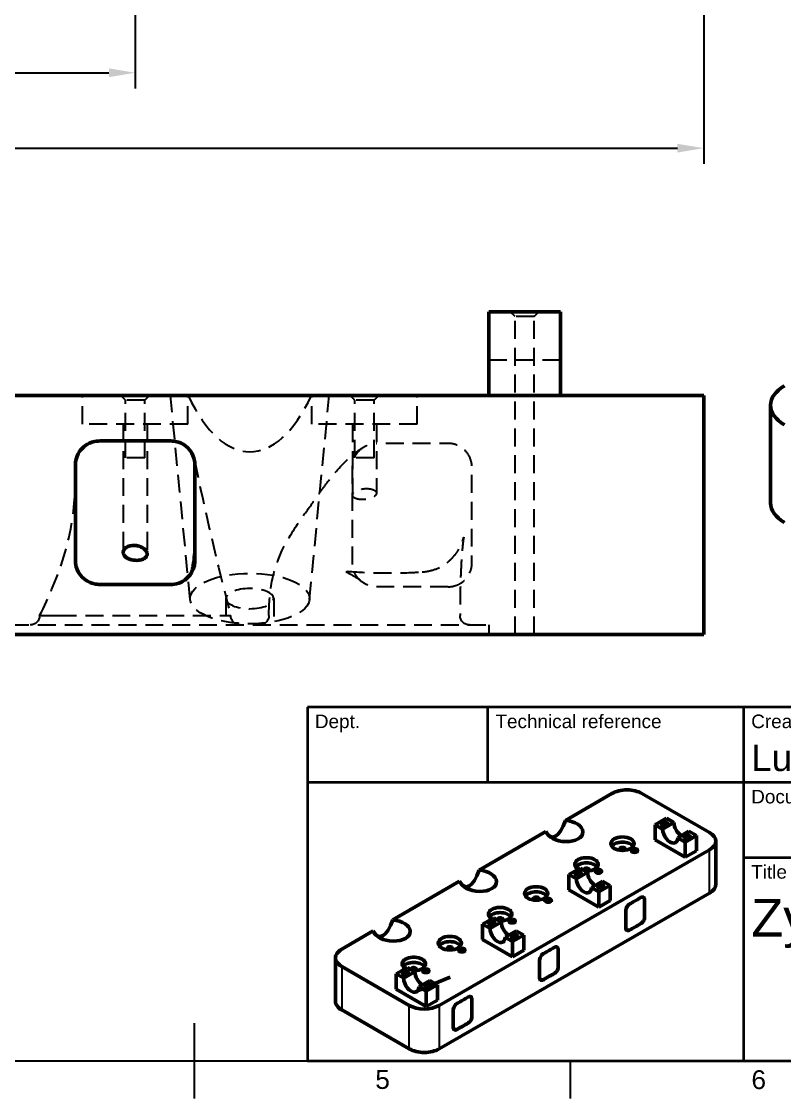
# Model space of a CAD drawing. Header units: millimetres. Extents: x 0 to 420, y 0 to 297.
# Drawn here: x 192 to 293.4, y 5 to 148.1 of the extents above; entities that cross this region are included whole.
import ezdxf
from ezdxf.enums import TextEntityAlignment as Align

# ---------------------------------------------------------------- set-up
doc = ezdxf.new("R2010")
doc.units = ezdxf.units.MM
doc.header["$LTSCALE"] = 0.75
doc.linetypes.add('HIDDEN2', pattern=[4.7625, 3.175, -1.5875])
for name, color, linetype, lineweight in [('BORDER', 7, 'Continuous', 25), ('FD_Dimensions', 7, 'Continuous', 25), ('Hidden', 7, 'HIDDEN2', 25), ('TITLEBLOCK', 7, 'Continuous', 35), ('Visible', 7, 'Continuous', 50), ('Visible Narrow', 7, 'Continuous', 25)]:
    doc.layers.add(name, color=color, linetype=linetype, lineweight=lineweight)
doc.styles.add('FusionTitle', font='Arial.ttf')
doc.styles.get("Standard").update_dxf_attribs({"font": 'Arial.ttf'})
doc.dimstyles.new('Dim-ISO-25', dxfattribs={"dimtxt": 3.5, "dimasz": 3.5, "dimexe": 2.1, "dimexo": 2.1, "dimgap": 1.4, "dimtad": 1, "dimdsep": 46, "dimtxsty": 'Standard', "dimcen": 0, "dimazin": 2, "dimtp": 0.1, "dimtm": 0.1, "dimtfac": 0.714286, "dimtmove": 0, "dimatfit": 3, "dimfxl": 1, "dimarcsym": 0})

# ---------------------------------------------------------------- blocks, each defined once
blk = doc.blocks.new('ISO_A3_SHEET')
at = {"layer": 'BORDER'}
for p, q in [((215, 5), (215, 15)), ((20, 10), (410, 10)), ((265, 5), (265, 10))]:
    blk.add_line(p, q, dxfattribs=at)
at = {"layer": 'BORDER', "style": 'FusionTitle'}
for s, p in [('5', (240, 7.5)), ('6', (290, 7.5))]:
    blk.add_text(s, height=2.5, dxfattribs=at).set_placement(p, align=Align.MIDDLE)
blk = doc.blocks.new('ISO_TITLEBLOCK')
at = {"layer": 'TITLEBLOCK'}
for p, q in [((0, 47), (-180, 47)), ((-180, 47), (-180, 0)), ((-156, 37), (-156, 47)), ((-122, 0), (-122, 47)), ((-61, 0), (-61, 47)), ((0, 0), (0, 47)), ((-180, 37), (0, 37)), ((-122, 27), (0, 27)), ((-61, 10), (0, 10)), ((-51, 0), (-51, 10)), ((-15, 0), (-15, 10)), ((-180, 0), (0, 0))]:
    blk.add_line(p, q, dxfattribs=at)
at = {"layer": 'TITLEBLOCK', "style": 'FusionTitle'}
for s, p in [('Dept.', (-179, 46)), ('Technical reference', (-155, 46)), ('Created by', (-121, 46)), ('Approved by', (-60, 46)), ('Document type', (-121, 36)), ('Document status', (-60, 36)), ('Title', (-121, 26)), ('DWG No.', (-60, 26)), ('Rev.', (-60, 9)), ('Date of issue', (-50, 9)), ('Sheet', (-14, 9))]:
    blk.add_text(s, height=1.8, dxfattribs=at).set_placement(p, align=Align.TOP_LEFT)
for tag, height, p in [('DEPT', 3.5, (-179, 42)), ('TECHNICAL_REFERENCE', 3.5, (-155, 42)), ('CREATED_BY', 3.5, (-121, 42)), ('APPROVED_BY', 3.5, (-60, 42)), ('DOCUMENT_TYPE', 3.5, (-121, 32)), ('DOCUMENT_STATUS', 3.5, (-60, 32)), ('TITLE_1', 5, (-121, 21.5)), ('TITLE_2', 5, (-121, 14)), ('TITLE_3', 5, (-121, 6.5)), ('DATE_OF_ISSUE', 3.5, (-50, 5))]:
    blk.add_attdef(tag, text='', height=height, dxfattribs=at).set_placement(p, align=Align.TOP_LEFT)
for tag, p in [('CREATED_DATE', (-62, 42)), ('APPROVED_DATE', (-0.99, 42))]:
    blk.add_attdef(tag, text='', height=3.5, dxfattribs=at).set_placement(p, align=Align.TOP_RIGHT)
for tag, height, p in [('DRAWING_NUMBER', 5, (-30.5, 19.75)), ('REV', 3.5, (-56, 4.85)), ('SHEET', 3.5, (-7.5, 4.85))]:
    blk.add_attdef(tag, text='', height=height, dxfattribs=at).set_placement(p, align=Align.TOP_CENTER)
blk = doc.blocks.new('*D42')
at = {"layer": 'Defpoints', "color": 0, "transparency": 16777216}
for p in [(28.680697, 236.7911), (282.680697, 236.7911), (282.680697, 131.252208)]:
    blk.add_point(p, dxfattribs=at)
at = {"layer": 'FD_Dimensions', "color": 0, "lineweight": -2, "transparency": 16777216}
for p, q in [((28.680697, 234.6911), (28.680697, 129.152208)), ((282.680697, 234.6911), (282.680697, 129.152208)), ((32.180697, 131.252208), (279.180697, 131.252208))]:
    blk.add_line(p, q, dxfattribs=at)
at = {"layer": 'FD_Dimensions', "color": 0, "transparency": 16777216}
for points in [[(32.180697, 131.835542), (32.180697, 130.668875), (28.680697, 131.252208)], [(279.180697, 131.835542), (279.180697, 130.668875), (282.680697, 131.252208)]]:
    blk.add_solid(points, dxfattribs=at)
at = {"layer": 'FD_Dimensions', "color": 0, "transparency": 16777216, "insert": (155.680697, 134.439214), "char_height": 3.5, "attachment_point": 5}
blk.add_mtext('508mm', dxfattribs=at)
blk = doc.blocks.new('*D51')
at = {"layer": 'Defpoints', "color": 0, "transparency": 16777216}
for p in [(207.115697, 208.2161), (28.680697, 179.6411), (207.115697, 141.269009)]:
    blk.add_point(p, dxfattribs=at)
at = {"layer": 'FD_Dimensions', "color": 0, "lineweight": -2, "transparency": 16777216}
for p, q in [((207.115697, 206.1161), (207.115697, 139.169009)), ((28.680697, 177.5411), (28.680697, 139.169009)), ((32.180697, 141.269009), (203.615697, 141.269009))]:
    blk.add_line(p, q, dxfattribs=at)
at = {"layer": 'FD_Dimensions', "color": 0, "transparency": 16777216}
for points in [[(32.180697, 141.852343), (32.180697, 140.685676), (28.680697, 141.269009)], [(203.615697, 141.852343), (203.615697, 140.685676), (207.115697, 141.269009)]]:
    blk.add_solid(points, dxfattribs=at)
at = {"layer": 'FD_Dimensions', "color": 0, "transparency": 16777216, "insert": (117.898197, 144.457209), "char_height": 3.5, "attachment_point": 5}
blk.add_mtext('356.87mm', dxfattribs=at)

msp = doc.modelspace()

# ---------------------------------------------------------------- linework, layer by layer
at = {"layer": 'Hidden'}
for p, q in [((257.6043, 108.8678), (256.9757, 109.4965)), ((260.157, 108.8678), (257.6043, 108.8678)), ((257.6043, 66.6315), (257.6043, 108.8678)), ((260.157, 108.8678), (260.7857, 109.4965)), ((260.157, 66.6315), (260.157, 108.8678)), ((254.1307, 103.1465), (263.6307, 103.1465)), ((200.1157, 94.5715), (200.1157, 98.3815)), ((205.8393, 97.7528), (205.2107, 98.3815)), ((208.392, 97.7528), (205.8393, 97.7528)), ((205.8393, 90.1265), (205.8393, 97.7528)), ((208.392, 97.7528), (209.0207, 98.3815)), ((208.392, 90.1265), (208.392, 97.7528)), ((214.4248, 71.2748), (211.8059, 98.3815)), ((214.1157, 94.5715), (214.1157, 98.3815)), ((230.2866, 71.2748), (232.9055, 98.3815)), ((230.5957, 94.5715), (230.5957, 98.3815)), ((236.3193, 97.7528), (235.6907, 98.3815)), ((238.872, 97.7528), (236.3193, 97.7528)), ((236.3193, 90.1265), (236.3193, 97.7528)), ((238.872, 97.7528), (239.5007, 98.3815)), ((238.872, 90.1265), (238.872, 97.7528)), ((244.5957, 94.5715), (244.5957, 98.3815)), ((214.1157, 94.5715), (200.1157, 94.5715)), ((205.5282, 94.5715), (205.5282, 77.5462)), ((208.7032, 94.5715), (208.7032, 77.3301)), ((244.5957, 94.5715), (230.5957, 94.5715)), ((236.0082, 94.5715), (236.0082, 85.1497)), ((239.1832, 94.5715), (239.1832, 85.4119)), ((208.392, 90.1265), (205.8393, 90.1265)), ((238.872, 90.1265), (236.3193, 90.1265)), ((219.1807, 71.4117), (219.1807, 67.9015)), ((225.5307, 71.4117), (225.5307, 67.9015)), ((194.6114, 69.1715), (194.4157, 69.1715)), ((194.6114, 69.1715), (196.9406, 69.1715)), ((196.9406, 69.1715), (219.6079, 69.1715)), ((219.6079, 69.1715), (219.8157, 69.1715)), ((224.8957, 69.1715), (224.8957, 69.1715)), ((190.6057, 67.9015), (254.1057, 67.9015)), ((254.1057, 67.9015), (254.1057, 66.6315))]:
    msp.add_line(p, q, dxfattribs=at)
msp.add_arc((621.0889, 173.91), 414.7175, 191.695986, 194.628697, dxfattribs=at)
at = {"layer": 'Hidden', "extrusion": (0, 0, -1)}
for centre, start, end in [((-193.1457, 69.1715), 180, 270), ((-221.0857, 69.1715), 270, 0), ((-223.6257, 69.1715), 180, 270), ((-251.5657, 69.1715), 270, 0)]:
    msp.add_arc(centre, 1.27, start, end, dxfattribs=at)
at = {"layer": 'Hidden'}
for centre, major_axis, ratio, start_param, end_param in [((222.3557, 120.7333), (0, 29.8194), 0.41511327, 2.41821558, 3.86496972), ((222.3557, 71.4117), (-7.9375, 0), 0.42261826, 3.14159265, 9.42477796)]:
    msp.add_ellipse(centre, major_axis=major_axis, ratio=ratio, start_param=start_param, end_param=end_param, dxfattribs=at)
at = {"layer": 'Hidden', "extrusion": (0, 0, -1)}
msp.add_ellipse((222.3557, 71.4117), major_axis=(-3.175, 0), ratio=0.42261826, dxfattribs=at)
at = {"layer": 'Hidden'}
for points, knots in [([(224.8955, 69.1715), (224.8955, 70.7969), (225.0362, 72.4512), (225.6452, 75.3133), (226.0791, 76.5798), (227.3098, 79.2095), (228.17, 80.5474), (229.6843, 82.7257), (230.3444, 83.6217), (231.3044, 84.9647), (231.609, 85.4039), (232.0799, 86.0625), (232.2995, 86.3622), (233.1428, 87.4835), (233.6986, 88.1536), (235.2775, 89.9024), (236.1537, 90.6379), (237.0411, 91.2707), (237.2379, 91.3981), (237.5644, 91.5945), (237.6469, 91.6399), (237.7742, 91.703)], [0, 0, 0, 0, 0.97523678, 0.97523678, 1.83841052, 1.83841052, 2.90677463, 2.90677463, 3.72627815, 3.72627815, 4.20598246, 4.20598246, 4.67127649, 4.67127649, 6.07000924, 6.07000924, 8.95915288, 8.95915288, 9.92362988, 9.92362988, 10.8911629, 10.8911629, 10.8911629, 10.8911629]), ([(248.7057, 72.9815), (248.5124, 72.9815), (248.319, 72.9815), (247.9334, 72.9815), (247.7412, 72.9815), (247.1671, 72.9815), (246.7852, 72.9815), (245.6457, 72.9815), (244.8882, 72.9815), (242.6086, 72.9815), (241.0867, 72.9815), (239.0144, 72.9815), (238.69, 72.9644), (237.6752, 73.3193), (237.3228, 73.56), (236.703, 74.1103), (236.4749, 74.4654), (236.1185, 75.1865), (236.0392, 75.5953), (236.0057, 76.0375), (236.0057, 76.1269), (236.0057, 79.5981), (236.0057, 82.3889), (236.0057, 85.8796), (236.0057, 86.5795), (236.0057, 89.0765), (235.9829, 89.2009), (236.252, 90.182), (236.4749, 90.5504), (236.9841, 91.2017), (237.3245, 91.4539), (237.8587, 91.7565), (238.1139, 91.8598), (238.6423, 91.9968), (238.9119, 92.0315), (239.1807, 92.0315)], [0.000001, 0.000001, 0.000001, 0.000001, 0.11600286, 0.11600286, 0.23135373, 0.23135373, 0.46048254, 0.46048254, 0.91501697, 0.91501697, 1.82820282, 1.82820282, 2.1583532, 2.1583532, 2.42744924, 2.42744924, 2.81876389, 2.81876389, 3.41033842, 3.41033842, 3.62913554, 3.62913554, 4.52663083, 4.52663083, 4.75172891, 4.75172891, 5.32964043, 5.32964043, 5.89086841, 5.89086841, 6.71383241, 6.71383241, 7.38883329, 7.38883329, 8.04494355, 8.04494355, 8.04494355, 8.04494355]), ([(248.7057, 72.9815), (248.8094, 72.9815), (249.1656, 72.9815), (249.9049, 73.2002), (250.1876, 73.3303), (250.8078, 73.7403), (251.1067, 74.0369), (251.5718, 74.73), (251.733, 75.1132), (251.8807, 75.8365), (251.8807, 76.0804), (251.8807, 78.9348), (251.8807, 81.129), (251.8807, 84.9717), (251.8807, 86.6202), (251.8807, 88.8941), (251.8807, 89.0086), (251.8392, 89.4367), (251.7633, 89.8769), (251.3399, 90.6598), (251.0926, 91.0091), (250.4529, 91.5271), (250.0963, 91.7532), (249.1748, 92.0315), (248.811, 92.0315), (245.3452, 92.0315), (242.263, 92.0315), (239.1807, 92.0315)], [-7.82238835, -7.82238835, -7.82238835, -7.82238835, -7.29156682, -7.29156682, -6.93737839, -6.93737839, -6.47577767, -6.47577767, -6.02276642, -6.02276642, -5.67071201, -5.67071201, -4.50039954, -4.50039954, -3.62120985, -3.62120985, -3.2876067, -3.2876067, -2.68459157, -2.68459157, -2.31918084, -2.31918084, -2.07947006, -2.07947006, -1.84935671, -1.84935671, 0, 0, 0, 0]), ([(194.4159, 69.1714), (195.6119, 71.4874), (196.9351, 74.4841), (198.7683, 80.9075), (199.1075, 84.4126), (199.1698, 86.4746), (199.1731, 86.7455), (199.1753, 87.0232), (199.1755, 87.0945), (199.1757, 87.1905), (199.1757, 87.1908), (199.1757, 87.215)], [0, 0, 0, 0, 3.65409607, 3.65409607, 7.58135328, 7.58135328, 8.36320765, 8.36320765, 8.76020103, 8.76020103, 9.15919183, 9.15919183, 9.15919183, 9.15919183]), ([(237.5957, 86.0152), (237.515, 86.0085), (237.4346, 85.9989), (237.1746, 85.9587), (237.003, 85.9172), (236.6527, 85.8006), (236.4862, 85.721), (236.2189, 85.543), (236.1211, 85.4452), (236.0039, 85.2392), (235.9916, 85.1317), (236.0665, 84.9389), (236.1455, 84.8535), (236.3727, 84.7179), (236.5092, 84.6657), (236.8203, 84.5934), (236.9873, 84.5717), (237.306, 84.5583), (237.4505, 84.5613), (237.5955, 84.5729), (237.7768, 84.5874), (237.9548, 84.6152), (238.315, 84.6995), (238.4894, 84.7587), (238.7935, 84.9005), (238.9187, 84.9828), (239.1093, 85.1661), (239.1669, 85.2672), (239.1941, 85.472), (239.1593, 85.5748), (238.9996, 85.7512), (238.8853, 85.8257), (238.6078, 85.9357), (238.4572, 85.9745), (238.1434, 86.0193), (237.988, 86.0289), (237.7504, 86.0255), (237.6729, 86.0216), (237.5957, 86.0152)], [1.04962899, 1.04962899, 1.04962899, 1.04962899, 1.09844386, 1.09844386, 1.20925603, 1.20925603, 1.3466277, 1.3466277, 1.48716191, 1.48716191, 1.63886743, 1.63886743, 1.77858801, 1.77858801, 1.90061551, 1.90061551, 2.01210031, 2.01210031, 2.09939538, 2.09939538, 2.09939538, 2.20848339, 2.20848339, 2.33383545, 2.33383545, 2.46447275, 2.46447275, 2.60744398, 2.60744398, 2.7570691, 2.7570691, 2.89129083, 2.89129083, 3.00484688, 3.00484688, 3.1022871, 3.1022871, 3.14902437, 3.14902437, 3.14902437, 3.14902437]), ([(245.2736, 74.9498), (245.5995, 74.9711), (246.0101, 75.0261), (246.974, 75.2784), (247.563, 75.5081), (248.3927, 76.0223), (248.6625, 76.2228), (248.9404, 76.4789), (248.9693, 76.5063), (249.0007, 76.5366), (249.0034, 76.5392), (249.0073, 76.543), (249.0086, 76.5443), (249.0101, 76.5458), (249.0104, 76.5461), (249.0308, 76.5659), (249.0571, 76.592), (249.149, 76.6841), (249.2166, 76.7546), (249.4809, 77.0421), (249.6661, 77.2709), (249.9981, 77.7411), (250.1475, 77.9868), (250.3393, 78.3494), (250.4006, 78.4764), (250.5227, 78.7488), (250.5773, 78.888), (250.6627, 79.1221), (250.6934, 79.2174), (250.7472, 79.3939), (250.7644, 79.4601), (250.7883, 79.5551), (250.7923, 79.5753), (250.7923, 79.5753), (250.7917, 79.5723), (250.7833, 79.53), (250.7575, 79.3863), (250.6771, 78.8121), (250.6115, 78.2415), (250.515, 77.025), (250.4814, 76.5297), (250.4271, 75.5316), (250.405, 75.0546), (250.3533, 73.6866), (250.3281, 72.7054), (250.3014, 70.8722), (250.2959, 70.0176), (250.2959, 69.1715)], [0, 0, 0, 0, 0.39509927, 0.39509927, 0.86884352, 0.86884352, 1.10553329, 1.10553329, 1.13342997, 1.13342997, 1.13604514, 1.13604514, 1.1372686, 1.1372686, 1.13757446, 1.13757446, 1.15715042, 1.15715042, 1.21588948, 1.21588948, 1.39254722, 1.39254722, 1.56771068, 1.56771068, 1.66590891, 1.66590891, 1.79907516, 1.79907516, 1.93881864, 1.93881864, 2.12922939, 2.12922939, 2.35404676, 2.35404676, 2.43925978, 2.43925978, 2.99462682, 2.99462682, 3.92329253, 3.92329253, 4.42121707, 4.42121707, 4.80060387, 4.80060387, 5.42999731, 5.42999731, 5.93769489, 5.93769489, 5.93769489, 5.93769489]), ([(214.582, 74.8116), (214.5764, 74.8024), (214.5744, 74.7993), (214.5572, 74.7699), (214.5474, 74.7518), (214.5474, 74.7518), (214.5498, 74.7564), (214.5559, 74.7698)], [0, 0, 0, 0, 0.80983093, 0.80983093, 1.5505959, 1.5505959, 1.83374426, 1.83374426, 1.83374426, 1.83374426]), ([(237.1685, 73.7005), (237.163, 73.705), (237.1774, 73.6935), (237.1259, 73.7337), (237.0828, 73.7669), (236.9172, 73.8902), (236.7585, 74.0037), (236.1483, 74.4077), (235.5632, 74.7407), (234.9006, 75.006), (234.7394, 75.058), (234.6244, 75.088), (234.6046, 75.0922), (234.6046, 75.0922), (234.6063, 75.0918), (234.6198, 75.0894), (234.643, 75.0853), (234.717, 75.0765), (234.7448, 75.0735), (234.7861, 75.0698), (234.7962, 75.069), (234.8118, 75.0677), (234.8035, 75.0683), (234.819, 75.0671), (234.8193, 75.0671), (234.82, 75.0671), (234.8205, 75.067), (234.8222, 75.0669), (234.8236, 75.0668), (234.853, 75.0645), (234.8812, 75.0623), (235.0601, 75.0487), (235.2118, 75.0375), (236.6498, 74.9352), (238.0259, 74.8673), (240.775, 74.8062), (242.1832, 74.815), (244.1048, 74.8827), (244.9497, 74.9287), (245.2736, 74.9498)], [0, 0, 0, 0, 0.36643542, 0.36643542, 0.7310882, 0.7310882, 1.45526298, 1.45526298, 3.1254408, 3.1254408, 3.68298887, 3.68298887, 3.86909926, 3.86909926, 3.92190625, 3.92190625, 4.05897529, 4.05897529, 4.11785838, 4.11785838, 4.12764893, 4.12764893, 4.13743947, 4.13743947, 4.13759241, 4.13759241, 4.13789827, 4.13789827, 4.13874614, 4.13874614, 4.15683413, 4.15683413, 4.25331905, 4.25331905, 5.06612085, 5.06612085, 5.90357189, 5.90357189, 6.29621666, 6.29621666, 6.29621666, 6.29621666])]:
    msp.add_open_spline(points, degree=3, knots=knots, dxfattribs=at)
at = {"layer": 'Visible'}
for p, q in [((254.1307, 109.4965), (263.6307, 109.4965)), ((254.1307, 109.4965), (254.1307, 98.3815)), ((263.6307, 109.4965), (263.6307, 98.3815)), ((269.9807, 98.3815), (41.3807, 98.3815)), ((282.6807, 98.3815), (269.9807, 98.3815)), ((282.6807, 98.3815), (282.6807, 66.6315)), ((269.9807, 66.6315), (41.3807, 66.6315)), ((269.9807, 66.6315), (282.6807, 66.6315))]:
    msp.add_line(p, q, dxfattribs=at)
at = {"layer": 'Visible', "extrusion": (0.707107, -0.407196, 0.578093)}
for p, q in [((291.5616, 84.1102), (291.5616, 97.0888)), ((264.2943, 41.9466), (270.4904, 45.5147)), ((274.4816, 45.5147), (283.4619, 40.3433)), ((277.7249, 42.2187), (276.2321, 41.3591)), ((277.2299, 40.7845), (278.7227, 41.6441)), ((278.7227, 41.6441), (277.7249, 42.2187)), ((252.8196, 35.3387), (261.7194, 40.4638)), ((276.2321, 41.3591), (276.2321, 39.3398)), ((276.2321, 41.3591), (277.2299, 40.7845)), ((280.7183, 40.4949), (279.2255, 39.6353)), ((281.7161, 39.9203), (280.7183, 40.4949)), ((276.2321, 39.3398), (280.2233, 37.0414)), ((279.2255, 39.6353), (280.2233, 39.0607)), ((280.2233, 39.0607), (281.7161, 39.9203)), ((280.2233, 39.0607), (280.2233, 37.0414)), ((281.7161, 39.9203), (281.7161, 37.901)), ((284.2885, 33.4258), (284.2885, 39.1941)), ((283.4619, 38.0449), (247.5409, 17.3593)), ((280.2233, 37.0414), (281.7161, 37.901)), ((266.2501, 35.6109), (264.7573, 34.7512)), ((264.7573, 34.7512), (264.7573, 32.7319)), ((264.7573, 34.7512), (265.7551, 34.1766)), ((265.7551, 34.1766), (267.2479, 35.0363)), ((267.2479, 35.0363), (266.2501, 35.6109)), ((241.3448, 28.7308), (250.2446, 33.8559)), ((269.2435, 33.8871), (267.7507, 33.0274)), ((267.7507, 33.0274), (268.7486, 32.4528)), ((268.7486, 32.4528), (270.2413, 33.3125)), ((270.2413, 33.3125), (269.2435, 33.8871)), ((270.2413, 33.3125), (270.2413, 31.2931)), ((283.4619, 32.2766), (247.5409, 11.5911)), ((264.7573, 32.7319), (268.7486, 30.4335)), ((268.7486, 32.4528), (268.7486, 30.4335)), ((268.7486, 30.4335), (270.2413, 31.2931)), ((254.7753, 29.003), (253.2826, 28.1433)), ((255.7731, 28.4284), (254.7753, 29.003)), ((234.5694, 24.8291), (238.7698, 27.248)), ((253.2826, 28.1433), (254.2804, 27.5687)), ((253.2826, 28.1433), (253.2826, 26.124)), ((254.2804, 27.5687), (255.7731, 28.4284)), ((257.7688, 27.2792), (256.276, 26.4195)), ((258.7666, 26.7046), (257.7688, 27.2792)), ((253.2826, 26.124), (257.2738, 23.8256)), ((256.276, 26.4195), (257.2738, 25.8449)), ((257.2738, 25.8449), (258.7666, 26.7046)), ((257.2738, 25.8449), (257.2738, 23.8256)), ((258.7666, 26.7046), (258.7666, 24.6852)), ((257.2738, 23.8256), (258.7666, 24.6852)), ((233.7428, 17.9117), (233.7428, 23.6799)), ((243.5496, 17.3593), (234.5694, 22.5307)), ((243.3006, 22.3951), (241.8078, 21.5355)), ((241.8078, 21.5355), (242.8056, 20.9609)), ((241.8078, 21.5355), (241.8078, 19.5161)), ((242.8056, 20.9609), (244.2984, 21.8205)), ((244.2984, 21.8205), (243.3006, 22.3951)), ((246.294, 20.6713), (244.8012, 19.8117)), ((245.799, 19.2371), (247.2918, 20.0967)), ((247.2918, 20.0967), (246.294, 20.6713)), ((247.2918, 20.0967), (247.2918, 18.0774)), ((241.8078, 19.5161), (245.799, 17.2177)), ((244.8012, 19.8117), (245.799, 19.2371)), ((245.799, 19.2371), (245.799, 17.2177)), ((245.799, 17.2177), (247.2918, 18.0774)), ((234.5694, 16.7625), (243.5496, 11.5911))]:
    msp.add_line(p, q, dxfattribs=at)
at = {"layer": 'Visible'}
for centre, major_axis, ratio, start_param, end_param in [((297.9116, 97.0888), (6.35, 0), 0.5758617, 2.35619449, 3.92699082), ((272.486, 44.3655), (2.8222, 0), 0.5758617, 0.78539816, 2.35619449), ((264.16, 40.5411), (-2.4668, 0.2087), 0.57029238, 0.20166445, 4.70617545), ((263.0068, 45.266), (0.4463, 5.53), 0.34235097, 2.64971987, 4.09647401), ((277.4774, 41.5016), (-0.4233, 0), 0.5758617, -1.57079633, 4.71238898), ((277.4774, 41.3874), (0.2836, 0), 0.5758617, -0.55649985, 3.69809251), ((278.2277, 40.2099), (-0.7042, 1.2228), 0.57809312, 0.78733187, 3.92892453), ((281.4663, 39.1941), (2.8222, 0), 0.5758617, -0.78539816, 0.78539816), ((271.8873, 38.8493), (1.5556, 0), 0.5758617, 1.57079633, 7.85398163), ((271.8873, 38.1571), (1.5556, 0), 0.5758617, 0.39668127, 2.74491138), ((280.4708, 39.7778), (-0.4233, 0), 0.5758617, -1.57079633, 4.71238898), ((280.4708, 39.6636), (0.2836, 0), 0.5758617, -0.55649985, 3.69809251), ((273.4838, 37.93), (-0.4233, 0), 0.5758617, -1.57079633, 4.71238898), ((273.4838, 37.8157), (-0.2836, 0), 0.5758617, 2.5850928, 6.83968516), ((267.0979, 36.0912), (-1.5556, 0), 0.5758617, 1.48583379, 7.06243062), ((267.0979, 35.3991), (1.5556, 0), 0.5758617, 0.39668127, 2.74491138), ((252.6852, 33.9332), (-2.4668, 0.2087), 0.57029238, 0.20166445, 4.70617545), ((251.5321, 38.6581), (0.4463, 5.53), 0.34235097, 2.64971987, 4.09647401), ((266.0026, 34.8937), (0.4233, 0), 0.5758617, 1.57079633, 7.85398163), ((266.0026, 34.7795), (0.2836, 0), 0.5758617, -0.55649985, 3.69809251), ((268.6943, 35.1719), (0.4233, 0), 0.5758617, 1.57079633, 7.85398163), ((268.6943, 35.0577), (0.2836, 0), 0.5758617, -0.55649985, 3.69809251), ((260.4126, 32.2414), (1.5556, 0), 0.5758617, 1.57079633, 7.85398163), ((266.7529, 33.602), (-0.7042, 1.2228), 0.57809312, 0.78733187, 3.92892453), ((268.996, 33.1699), (0.4233, 0), 0.5758617, 1.57079633, 7.85398163), ((268.996, 33.0557), (0.2836, 0), 0.5758617, -0.55649985, 3.69809251), ((260.4126, 31.5492), (1.5556, 0), 0.5758617, 0.39668127, 2.74491138), ((262.009, 31.3221), (-0.4233, 0), 0.5758617, -1.57079633, 4.71238898), ((255.6231, 29.4834), (1.5556, 0), 0.5758617, 4.62742645, 10.20402327), ((262.009, 31.2079), (0.2836, 0), 0.5758617, -0.55649985, 3.69809251), ((241.2105, 27.3253), (-2.4668, 0.2087), 0.57029238, 0.20166445, 4.70617545), ((240.0573, 32.0502), (0.4463, 5.53), 0.34235097, 2.64971987, 4.09647401), ((255.6231, 28.7912), (1.5556, 0), 0.5758617, 0.39668127, 2.74491138), ((257.2196, 28.564), (-0.4233, 0), 0.5758617, -1.57079633, 4.71238898), ((257.2196, 28.4498), (-0.2836, 0), 0.5758617, 2.5850928, 6.83968516), ((254.5279, 28.2859), (-0.4233, 0), 0.5758617, -1.57079633, 4.71238898), ((254.5279, 28.1716), (-0.2836, 0), 0.5758617, 2.5850928, 6.83968516), ((255.2782, 26.9941), (-0.7042, 1.2228), 0.57809312, 0.78733187, 3.92892453), ((248.9378, 25.6336), (1.5556, 0), 0.5758617, 1.57079633, 7.85398163), ((248.9378, 24.9414), (1.5556, 0), 0.5758617, 0.39668127, 2.74491138), ((257.5213, 26.5621), (-0.4233, 0), 0.5758617, -1.57079633, 4.71238898), ((257.5213, 26.4479), (-0.2836, 0), 0.5758617, 2.5850928, 6.83968516), ((236.565, 23.6799), (2.8222, 0), 0.5758617, 2.35619449, 3.92699082), ((250.5343, 24.7142), (0.4233, 0), 0.5758617, 1.57079633, 7.85398163), ((250.5343, 24.6), (0.2836, 0), 0.5758617, -0.55649985, 3.69809251), ((244.1483, 22.8755), (1.5556, 0), 0.5758617, 4.62742645, 10.20402327), ((244.1483, 22.1833), (1.5556, 0), 0.5758617, 0.39668127, 2.74491138), ((243.0531, 21.678), (-0.4233, 0), 0.5758617, -1.57079633, 4.71238898), ((243.0531, 21.5638), (0.2836, 0), 0.5758617, -0.55649985, 3.69809251), ((245.7448, 21.9561), (-0.4233, 0), 0.5758617, -1.57079633, 4.71238898), ((245.7448, 21.8419), (0.2836, 0), 0.5758617, -0.55649985, 3.69809251), ((243.8034, 20.3863), (-0.7042, 1.2228), 0.57809312, 0.78733187, 3.92892453), ((246.0465, 19.9542), (-0.4233, 0), 0.5758617, -1.57079633, 4.71238898), ((246.0465, 19.84), (0.2836, 0), 0.5758617, -0.55649985, 3.69809251), ((245.5452, 18.5085), (2.8222, 0), 0.5758617, 3.92699082, 5.49778714)]:
    msp.add_ellipse(centre, major_axis=major_axis, ratio=ratio, start_param=start_param, end_param=end_param, dxfattribs=at)
at = {"layer": 'Visible', "extrusion": (-2e-16, 4e-16, -1)}
msp.add_ellipse((297.9116, 84.1102), major_axis=(6.35, 0), ratio=0.5758617, start_param=2.35619449, end_param=3.14159265, dxfattribs=at)
at = {"layer": 'Visible', "extrusion": (-1e-16, 1e-16, -1)}
for centre in [(279.7205, 41.0695), (268.2457, 34.4617), (256.771, 27.8538), (245.2962, 21.2459)]:
    msp.add_ellipse(centre, major_axis=(-0.7042, 1.2228), ratio=0.57809312, start_param=3.92892453, end_param=5.49585344, dxfattribs=at)
at = {"layer": 'Visible', "extrusion": (-2e-16, 2e-16, -1)}
for centre in [(271.8873, 38.1571), (260.4126, 31.5492), (248.9378, 24.9414)]:
    msp.add_ellipse(centre, major_axis=(0.3528, 0), ratio=0.5758617, dxfattribs=at)
for centre, major_axis, start_param, end_param in [((267.0979, 35.3991), (-0.3528, 0), -0.50881796, 5.22120694), ((255.6231, 28.7912), (0.3528, 0), 2.63277469, 8.3627996)]:
    msp.add_ellipse(centre, major_axis=major_axis, ratio=0.5758617, start_param=start_param, end_param=end_param, dxfattribs=at)
at = {"layer": 'Visible', "extrusion": (-2e-16, 3e-16, -1)}
for centre, start_param, end_param in [((281.4663, 33.4258), 0, 0.78539816), ((236.565, 17.9117), 2.35619449, 3.14159265), ((245.5452, 12.7403), 0.78539816, 2.35619449)]:
    msp.add_ellipse(centre, major_axis=(2.8222, 0), ratio=0.5758617, start_param=start_param, end_param=end_param, dxfattribs=at)
at = {"layer": 'Visible', "extrusion": (-2e-16, 1e-16, -1)}
msp.add_ellipse((244.1483, 22.1833), major_axis=(-0.3528, 0), ratio=0.5758617, start_param=-0.50881796, end_param=5.22120694, dxfattribs=at)
at = {"layer": 'Visible'}
for points, knots in [([(211.8757, 92.3465), (209, 92.3465), (206.1243, 92.3465), (202.8999, 92.3465), (202.5509, 92.3594), (201.9174, 92.3295), (201.498, 92.2719), (200.7066, 91.9117), (200.3604, 91.6848), (199.7746, 91.0716), (199.5487, 90.7197), (199.1562, 89.7282), (199.1757, 89.3498), (199.1757, 87.0304), (199.1757, 85.3909), (199.1757, 81.7544), (199.1757, 79.7574), (199.1757, 76.2671), (199.1536, 76.1327), (199.428, 75.1158), (199.6722, 74.7445), (200.1451, 74.1348), (200.4845, 73.8811), (201.0198, 73.5754), (201.2766, 73.4705), (201.9434, 73.2965), (202.2568, 73.2965), (202.3507, 73.2965)], [0, 0, 0, 0, 1.72543082, 1.72543082, 1.93462063, 1.93462063, 2.10592272, 2.10592272, 2.2292027, 2.2292027, 2.34295539, 2.34295539, 2.52630999, 2.52630999, 2.96848362, 2.96848362, 3.50706811, 3.50706811, 3.90983596, 3.90983596, 4.34205318, 4.34205318, 5.10079794, 5.10079794, 5.72582148, 5.72582148, 6.64562556, 6.64562556, 6.64562556, 6.64562556]), ([(211.8757, 92.3465), (212.1349, 92.3465), (212.3948, 92.3142), (212.9049, 92.187), (213.1519, 92.0911), (213.679, 91.8053), (214.0245, 91.5606), (214.5435, 90.9238), (214.7748, 90.5608), (215.0773, 89.5452), (215.0507, 89.4128), (215.0507, 85.1475), (215.0507, 82.969), (215.0507, 80.0182), (215.0507, 79.2458), (215.0507, 78.0799), (215.0507, 77.6864), (215.0507, 76.272), (215.0791, 75.9889), (214.7021, 74.9537), (214.4679, 74.6026), (213.8703, 73.9454), (213.4966, 73.7279), (212.8132, 73.3991), (212.4035, 73.3246), (211.9795, 73.2965), (211.9015, 73.2965), (209.6851, 73.2965), (208.2215, 73.2965), (205.2888, 73.2965), (203.8197, 73.2965), (202.3507, 73.2965)], [-16.55596247, -16.55596247, -16.55596247, -16.55596247, -14.92269934, -14.92269934, -13.24544806, -13.24544806, -11.15718672, -11.15718672, -9.7541136, -9.7541136, -8.19161704, -8.19161704, -6.56056815, -6.56056815, -5.98224529, -5.98224529, -5.68765398, -5.68765398, -4.92321343, -4.92321343, -4.38005849, -4.38005849, -3.59689033, -3.59689033, -2.21124993, -2.21124993, -1.75962117, -1.75962117, -0.88141667, -0.88141667, 0, 0, 0, 0]), ([(207.1157, 78.4708), (207.1831, 78.4659), (207.2503, 78.458), (207.4826, 78.4211), (207.6401, 78.3781), (207.9852, 78.2457), (208.157, 78.1464), (208.4429, 77.9177), (208.5519, 77.7871), (208.6986, 77.5002), (208.7225, 77.3427), (208.6565, 77.0633), (208.5795, 76.9398), (208.3484, 76.7424), (208.2093, 76.6651), (207.8979, 76.5576), (207.7377, 76.523), (207.4189, 76.49), (207.2674, 76.4871), (207.1149, 76.4966), (206.9417, 76.5074), (206.7718, 76.5339), (206.4226, 76.622), (206.2522, 76.6878), (205.9267, 76.8642), (205.7873, 76.9797), (205.591, 77.2335), (205.5371, 77.3718), (205.5205, 77.6632), (205.5676, 77.8169), (205.7586, 78.0765), (205.8866, 78.186), (206.1803, 78.341), (206.3274, 78.3946), (206.6222, 78.4581), (206.7607, 78.474), (206.9744, 78.4779), (207.0452, 78.4759), (207.1157, 78.4708)], [1.08775334, 1.08775334, 1.08775334, 1.08775334, 1.12855714, 1.12855714, 1.22997922, 1.22997922, 1.37005484, 1.37005484, 1.51955238, 1.51955238, 1.69268195, 1.69268195, 1.84586736, 1.84586736, 1.97554658, 1.97554658, 2.08427305, 2.08427305, 2.1759362, 2.1759362, 2.1759362, 2.28009174, 2.28009174, 2.40294175, 2.40294175, 2.55362044, 2.55362044, 2.70894024, 2.70894024, 2.88003626, 2.88003626, 3.02489541, 3.02489541, 3.13425465, 3.13425465, 3.22099964, 3.22099964, 3.26368953, 3.26368953, 3.26368953, 3.26368953]), ([(214.5559, 74.7698), (214.5571, 74.7724), (214.5585, 74.7754), (214.5695, 74.8005), (214.5859, 74.8389), (214.6127, 74.918), (214.6198, 74.9399), (214.6279, 74.9673), (214.6302, 74.9751), (214.6335, 74.9868), (214.6294, 74.9723), (214.6337, 74.9875), (214.6337, 74.9875), (214.6337, 74.9877), (214.6338, 74.9878), (214.6338, 74.9881), (214.6339, 74.9883), (214.6344, 74.9901), (214.6348, 74.9916), (214.6362, 74.9964), (214.6371, 74.9995), (214.6397, 75.009), (214.6415, 75.0153), (214.6466, 75.0339), (214.65, 75.0461), (214.671, 75.1235), (214.6879, 75.1884), (214.7469, 75.4246), (214.7841, 75.5934), (214.9202, 76.288), (214.974, 76.7735), (215.0411, 77.6467), (215.0471, 78.0064), (215.0503, 78.2823), (215.0505, 78.3346), (215.0507, 78.405), (215.0507, 78.4052), (215.0507, 78.4229)], [1.83374426, 1.83374426, 1.83374426, 1.83374426, 1.89024617, 1.89024617, 2.25030636, 2.25030636, 2.37026554, 2.37026554, 2.39025802, 2.39025802, 2.4102505, 2.4102505, 2.41031558, 2.41031558, 2.41044574, 2.41044574, 2.41070606, 2.41070606, 2.4127886, 2.4127886, 2.41695369, 2.41695369, 2.42528388, 2.42528388, 2.44146461, 2.44146461, 2.52776367, 2.52776367, 2.75792539, 2.75792539, 3.49979345, 3.49979345, 4.36690242, 4.36690242, 4.65331475, 4.65331475, 4.94121275, 4.94121275, 4.94121275, 4.94121275]), ([(274.3316, 31.6907), (273.8797, 31.4304), (273.4278, 31.1702), (272.9211, 30.8785), (272.8663, 30.8492), (272.7668, 30.7865), (272.7009, 30.738), (272.5765, 30.601), (272.5221, 30.5285), (272.4301, 30.364), (272.3945, 30.2797), (272.3329, 30.064), (272.3359, 29.997), (272.3359, 29.5756), (272.3359, 29.2778), (272.3359, 28.6171), (272.3359, 28.2543), (272.3359, 27.6202), (272.3325, 27.5938), (272.3756, 27.4339), (272.414, 27.3885), (272.4883, 27.3205), (272.5416, 27.3052), (272.6257, 27.2981), (272.6661, 27.3022), (272.7708, 27.3309), (272.8201, 27.3593), (272.8348, 27.3678)], [0, 0, 0, 0, 1.72543082, 1.72543082, 1.93462063, 1.93462063, 2.10592272, 2.10592272, 2.2292027, 2.2292027, 2.34295539, 2.34295539, 2.52630999, 2.52630999, 2.96848362, 2.96848362, 3.50706811, 3.50706811, 3.90983596, 3.90983596, 4.34205318, 4.34205318, 5.10079794, 5.10079794, 5.72582148, 5.72582148, 6.64562556, 6.64562556, 6.64562556, 6.64562556]), ([(274.3316, 31.6907), (274.3723, 31.7141), (274.4131, 31.7318), (274.4933, 31.7548), (274.5321, 31.7597), (274.6149, 31.7555), (274.6692, 31.7423), (274.7508, 31.6736), (274.7871, 31.6286), (274.8346, 31.4714), (274.8305, 31.445), (274.8305, 30.6701), (274.8305, 30.2743), (274.8305, 29.7382), (274.8305, 29.5979), (274.8305, 29.386), (274.8305, 29.3146), (274.8305, 29.0576), (274.8349, 29.0087), (274.7757, 28.7865), (274.7389, 28.7016), (274.645, 28.5281), (274.5862, 28.4548), (274.4789, 28.3332), (274.4145, 28.2826), (274.3479, 28.2391), (274.3356, 28.232), (273.9873, 28.0315), (273.7573, 27.899), (273.2965, 27.6337), (273.0657, 27.5007), (272.8348, 27.3678)], [-16.55596247, -16.55596247, -16.55596247, -16.55596247, -14.92269934, -14.92269934, -13.24544806, -13.24544806, -11.15718672, -11.15718672, -9.7541136, -9.7541136, -8.19161704, -8.19161704, -6.56056815, -6.56056815, -5.98224529, -5.98224529, -5.68765398, -5.68765398, -4.92321343, -4.92321343, -4.38005849, -4.38005849, -3.59689033, -3.59689033, -2.21124993, -2.21124993, -1.75962117, -1.75962117, -0.88141667, -0.88141667, 0, 0, 0, 0]), ([(262.8568, 25.0828), (262.3786, 24.8074), (261.9005, 24.5321), (261.3452, 24.2123), (261.2954, 24.1836), (261.1515, 24.0568), (261.094, 23.9813), (260.9914, 23.8326), (260.9518, 23.7443), (260.8863, 23.577), (260.8715, 23.4907), (260.8612, 23.3947), (260.8612, 23.366), (260.8612, 22.59), (260.8612, 22.1116), (260.8612, 21.5129), (260.8612, 21.3926), (260.8612, 21.0129), (260.8577, 20.9856), (260.8993, 20.8321), (260.9341, 20.7851), (261.0139, 20.7124), (261.0673, 20.6972), (261.1514, 20.6902), (261.1916, 20.6944), (261.2962, 20.7231), (261.3453, 20.7514), (261.3601, 20.7599)], [0, 0, 0, 0, 1.82574813, 1.82574813, 2.12033896, 2.12033896, 2.49844029, 2.49844029, 3.22876576, 3.22876576, 4.59923718, 4.59923718, 5.59580013, 5.59580013, 7.19724839, 7.19724839, 7.60006244, 7.60006244, 8.46840347, 8.46840347, 9.32104026, 9.32104026, 10.56907611, 10.56907611, 11.59583525, 11.59583525, 13.10697639, 13.10697639, 13.10697639, 13.10697639]), ([(262.8568, 25.0828), (262.8715, 25.0913), (262.9207, 25.1196), (263.0253, 25.1483), (263.0656, 25.1525), (263.1496, 25.1455), (263.203, 25.1302), (263.2774, 25.0624), (263.3158, 25.0172), (263.3592, 24.8571), (263.3557, 24.8323), (263.3557, 24.3974), (263.3557, 24.2719), (263.3557, 23.6467), (263.3557, 23.147), (263.3557, 22.4784), (263.3557, 22.4553), (263.3483, 22.3712), (263.3361, 22.2873), (263.2717, 22.1118), (263.2335, 22.0269), (263.134, 21.875), (263.0772, 21.8), (262.921, 21.6554), (262.8833, 21.6371), (262.5858, 21.4658), (262.4153, 21.3676), (261.9499, 21.0996), (261.655, 20.9297), (261.3601, 20.7599)], [-17.29666648, -17.29666648, -17.29666648, -17.29666648, -14.47198036, -14.47198036, -12.55269358, -12.55269358, -10.22032683, -10.22032683, -8.89359212, -8.89359212, -7.65273954, -7.65273954, -7.1497383, -7.1497383, -5.1457336, -5.1457336, -4.46879784, -4.46879784, -3.38695356, -3.38695356, -2.71361714, -2.71361714, -2.26194176, -2.26194176, -1.77713438, -1.77713438, -1.12604684, -1.12604684, 0, 0, 0, 0]), ([(244.4434, 19.1994), (244.4318, 19.1986), (244.4186, 19.1973), (244.4038, 19.1954), (244.3953, 19.1943), (244.3862, 19.1929), (249, 21.1106)], [0.00474425329, 0.00474425329, 0.00474425329, 0.00474425329, 0.00542200376, 0.00542200376, 0.00542200376, 0.00581509884, 0.00581509884, 0.00581509884, 0.00581509884]), ([(251.382, 18.4749), (250.9039, 18.1995), (250.4257, 17.9242), (249.8704, 17.6044), (249.8206, 17.5757), (249.6767, 17.449), (249.6192, 17.3734), (249.5166, 17.2247), (249.477, 17.1365), (249.4116, 16.9691), (249.3967, 16.8828), (249.3864, 16.7868), (249.3864, 16.7581), (249.3864, 15.9821), (249.3864, 15.5037), (249.3864, 14.905), (249.3864, 14.7847), (249.3864, 14.405), (249.3829, 14.3777), (249.4245, 14.2243), (249.4593, 14.1773), (249.5391, 14.1046), (249.5925, 14.0893), (249.6766, 14.0823), (249.7169, 14.0865), (249.8214, 14.1153), (249.8706, 14.1436), (249.8853, 14.152)], [0, 0, 0, 0, 1.82574813, 1.82574813, 2.12033896, 2.12033896, 2.49844029, 2.49844029, 3.22876576, 3.22876576, 4.59923718, 4.59923718, 5.59580013, 5.59580013, 7.19724839, 7.19724839, 7.60006244, 7.60006244, 8.46840347, 8.46840347, 9.32104026, 9.32104026, 10.56907612, 10.56907612, 11.59583525, 11.59583525, 13.10697639, 13.10697639, 13.10697639, 13.10697639]), ([(251.382, 18.4749), (251.3967, 18.4834), (251.4459, 18.5117), (251.5505, 18.5404), (251.5908, 18.5446), (251.6749, 18.5376), (251.7282, 18.5223), (251.8026, 18.4545), (251.8411, 18.4093), (251.8844, 18.2492), (251.8809, 18.2244), (251.8809, 17.7895), (251.8809, 17.664), (251.8809, 17.0388), (251.8809, 16.5391), (251.8809, 15.8705), (251.8809, 15.8474), (251.8735, 15.7633), (251.8613, 15.6794), (251.7969, 15.5039), (251.7588, 15.4191), (251.6592, 15.2671), (251.6024, 15.1922), (251.4462, 15.0475), (251.4085, 15.0292), (251.111, 14.8579), (250.9405, 14.7597), (250.4751, 14.4917), (250.1802, 14.3219), (249.8853, 14.152)], [-17.29666648, -17.29666648, -17.29666648, -17.29666648, -14.47198036, -14.47198036, -12.55269358, -12.55269358, -10.22032683, -10.22032683, -8.89359212, -8.89359212, -7.65273954, -7.65273954, -7.1497383, -7.1497383, -5.1457336, -5.1457336, -4.46879784, -4.46879784, -3.38695356, -3.38695356, -2.71361714, -2.71361714, -2.26194176, -2.26194176, -1.77713438, -1.77713438, -1.12604684, -1.12604684, 0, 0, 0, 0])]:
    msp.add_open_spline(points, degree=3, knots=knots, dxfattribs=at)
at = {"layer": 'Visible Narrow', "extrusion": (0.707107, -0.407196, 0.578093)}
for p, q in [((283.4619, 32.2766), (283.4619, 38.0449)), ((234.5694, 22.5307), (234.5694, 16.7625)), ((243.5496, 11.5911), (243.5496, 17.3593)), ((247.5409, 17.3593), (247.5409, 11.5911))]:
    msp.add_line(p, q, dxfattribs=at)
at = {"layer": 'Visible Narrow'}
for points in [[(272.8348, 27.3678), (272.6716, 27.4618), (272.5054, 27.5504), (272.3364, 27.6342)], [(261.3601, 20.7599), (261.1969, 20.8539), (261.0306, 20.9425), (260.8616, 21.0263)], [(249.8853, 14.152), (249.7221, 14.246), (249.5559, 14.3347), (249.3868, 14.4184)]]:
    msp.add_open_spline(points, degree=3, dxfattribs=at)

# ---------------------------------------------------------------- block references
at = {"layer": 'BORDER'}
msp.add_blockref('ISO_A3_SHEET', (0, 0), dxfattribs=at)
at = {"layer": 'TITLEBLOCK'}
msp.add_blockref('ISO_TITLEBLOCK', (410, 10), dxfattribs=at).add_auto_attribs({'DATE_OF_ISSUE': '25.08.2025', 'REV': '1', 'DOCUMENT_STATUS': 'Done', 'CREATED_DATE': '09.09.25', 'SHEET': '1/1', 'DRAWING_NUMBER': '1', 'TITLE_1': 'Zylinderkopf', 'CREATED_BY': 'Lukas Lux'})

# ---------------------------------------------------------------- dimensions: what is measured, and where the dimension line sits
at = {"layer": 'FD_Dimensions'}
dim = msp.add_linear_dim(base=(282.6807, 131.2522), p1=(28.6807, 236.7911), p2=(282.6807, 236.7911), dimstyle='Dim-ISO-25', override={"dimlfac": 2, "dimpost": 'mm'}, dxfattribs=at)
dim.commit()
dim.dimension.update_dxf_attribs({"geometry": '*D42', "text_midpoint": (155.6807, 131.2522), "dimtype": 160})
dim = msp.add_linear_dim(base=(207.1157, 141.269), p1=(28.6807, 179.6411), p2=(207.1157, 208.2161), dimstyle='Dim-ISO-25', override={"dimlfac": 2, "dimpost": 'mm'}, dxfattribs=at)
dim.commit()
dim.dimension.update_dxf_attribs({"geometry": '*D51', "text_midpoint": (117.8982, 144.4572)})

doc.saveas('drawing.dxf')
